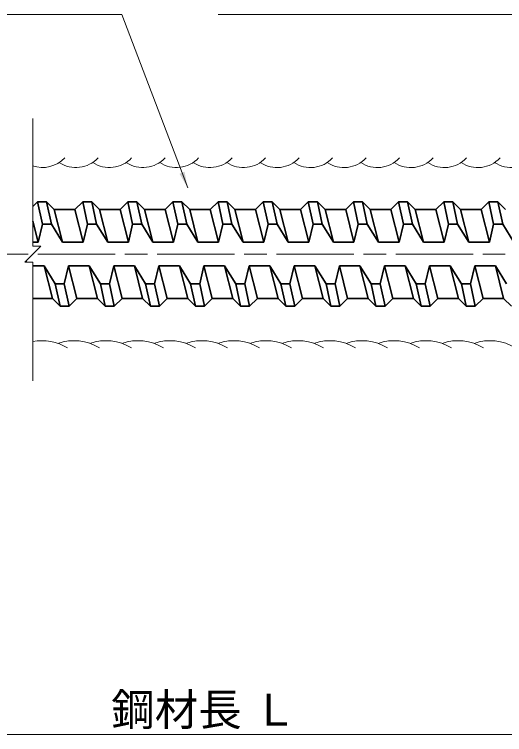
# Model space of a CAD drawing. Units: millimetres at full size, sheet at 1:2; details may follow other scales. Extents: x 1805 to 3487, y 895 to 2083.
# Drawn here: x 2611.4 to 2763.5, y 1607.2 to 1830.6 of the extents above; entities that cross this region are included whole.
import ezdxf
from ezdxf.enums import TextEntityAlignment as Align

# ---------------------------------------------------------------- set-up
doc = ezdxf.new("R2010")
doc.units = ezdxf.units.MM
doc.header["$LTSCALE"] = 2
doc.linetypes.add('CHAIN', pattern=[18.5, 12, -1.5, 3.5, -1.5])
for name, color, linetype, lineweight in [('1外形線', 7, 'Continuous', 35), ('2細い実線', 3, 'Continuous', 20), ('4中心線', 1, 'CHAIN', 15), ('6寸法線', 4, 'Continuous', 18)]:
    doc.layers.add(name, color=color, linetype=linetype, lineweight=lineweight)
doc.styles.add('ＭＳ Ｐゴシック', font='')
doc.styles.get('ＭＳ Ｐゴシック').set_extended_font_data('MS PGothic')

# ---------------------------------------------------------------- blocks, each defined once
blk = doc.blocks.new('filled_arrow')
at = {"color": 0, "linetype": 'Continuous', "lineweight": -2}
blk.add_solid([(7.5, 1.25), (0, 0), (7.5, -1.25)], dxfattribs=at)

msp = doc.modelspace()

# ---------------------------------------------------------------- linework, layer by layer
at = {"layer": '1外形線'}
for p, q in [((2618.618, 1772.513), (2617.134, 1771.028)), ((2618.618, 1772.513), (2621.418, 1772.513)), ((2618.618, 1772.513), (2620.12, 1765.562)), ((2621.418, 1772.513), (2623.818, 1770.113)), ((2621.418, 1772.513), (2622.92, 1765.562)), ((2632.618, 1772.513), (2630.218, 1770.113)), ((2632.618, 1772.513), (2634.12, 1765.562)), ((2632.618, 1772.513), (2635.418, 1772.513)), ((2635.418, 1772.513), (2636.92, 1765.562)), ((2635.418, 1772.513), (2637.818, 1770.113)), ((2646.618, 1772.513), (2644.218, 1770.113)), ((2646.618, 1772.513), (2648.12, 1765.562)), ((2646.618, 1772.513), (2649.418, 1772.513)), ((2649.418, 1772.513), (2650.92, 1765.562)), ((2649.418, 1772.513), (2651.818, 1770.113)), ((2660.618, 1772.513), (2658.218, 1770.113)), ((2660.618, 1772.513), (2663.418, 1772.513)), ((2660.618, 1772.513), (2662.12, 1765.562)), ((2663.418, 1772.513), (2665.818, 1770.113)), ((2663.418, 1772.513), (2664.92, 1765.562)), ((2674.618, 1772.513), (2672.218, 1770.113)), ((2674.618, 1772.513), (2677.418, 1772.513)), ((2674.618, 1772.513), (2676.12, 1765.562)), ((2677.418, 1772.513), (2679.818, 1770.113)), ((2677.418, 1772.513), (2678.92, 1765.562)), ((2688.618, 1772.513), (2686.218, 1770.113)), ((2688.618, 1772.513), (2691.418, 1772.513)), ((2688.618, 1772.513), (2690.12, 1765.562)), ((2691.418, 1772.513), (2693.818, 1770.113)), ((2691.418, 1772.513), (2692.92, 1765.562)), ((2702.618, 1772.513), (2700.218, 1770.113)), ((2702.618, 1772.513), (2705.418, 1772.513)), ((2702.618, 1772.513), (2704.12, 1765.562)), ((2705.418, 1772.513), (2707.818, 1770.113)), ((2705.418, 1772.513), (2706.92, 1765.562)), ((2716.618, 1772.513), (2714.218, 1770.113)), ((2716.618, 1772.513), (2719.418, 1772.513)), ((2716.618, 1772.513), (2718.12, 1765.562)), ((2719.418, 1772.513), (2721.818, 1770.113)), ((2719.418, 1772.513), (2720.92, 1765.562)), ((2730.618, 1772.513), (2728.218, 1770.113)), ((2730.618, 1772.513), (2733.418, 1772.513)), ((2730.618, 1772.513), (2732.12, 1765.562)), ((2733.418, 1772.513), (2735.818, 1770.113)), ((2733.418, 1772.513), (2734.92, 1765.562)), ((2744.618, 1772.513), (2742.218, 1770.113)), ((2744.618, 1772.513), (2747.418, 1772.513)), ((2744.618, 1772.513), (2746.12, 1765.562)), ((2747.418, 1772.513), (2749.818, 1770.113)), ((2747.418, 1772.513), (2748.92, 1765.562)), ((2758.618, 1772.513), (2756.218, 1770.113)), ((2758.618, 1772.513), (2761.418, 1772.513)), ((2758.618, 1772.513), (2760.12, 1765.562)), ((2761.418, 1772.513), (2763.818, 1770.113)), ((2761.418, 1772.513), (2762.92, 1765.562)), ((2623.818, 1770.113), (2630.218, 1770.113)), ((2623.818, 1770.113), (2626.385, 1759.994)), ((2630.218, 1770.113), (2632.785, 1759.994)), ((2637.818, 1770.113), (2640.385, 1759.994)), ((2637.818, 1770.113), (2644.218, 1770.113)), ((2644.218, 1770.113), (2646.785, 1759.994)), ((2651.818, 1770.113), (2658.218, 1770.113)), ((2651.818, 1770.113), (2654.385, 1759.994)), ((2658.218, 1770.113), (2660.785, 1759.994)), ((2665.818, 1770.113), (2672.218, 1770.113)), ((2665.818, 1770.113), (2668.385, 1759.994)), ((2672.218, 1770.113), (2674.785, 1759.994)), ((2679.818, 1770.113), (2686.218, 1770.113)), ((2679.818, 1770.113), (2682.385, 1759.994)), ((2686.218, 1770.113), (2688.785, 1759.994)), ((2693.818, 1770.113), (2700.218, 1770.113)), ((2693.818, 1770.113), (2696.385, 1759.994)), ((2700.218, 1770.113), (2702.785, 1759.994)), ((2707.818, 1770.113), (2714.218, 1770.113)), ((2707.818, 1770.113), (2710.385, 1759.994)), ((2714.218, 1770.113), (2716.785, 1759.994)), ((2721.818, 1770.113), (2728.218, 1770.113)), ((2721.818, 1770.113), (2724.385, 1759.994)), ((2728.218, 1770.113), (2730.785, 1759.994)), ((2735.818, 1770.113), (2742.218, 1770.113)), ((2735.818, 1770.113), (2738.385, 1759.994)), ((2742.218, 1770.113), (2744.785, 1759.994)), ((2749.818, 1770.113), (2756.218, 1770.113)), ((2749.818, 1770.113), (2752.385, 1759.994)), ((2756.218, 1770.113), (2758.785, 1759.994)), ((2617.134, 1766.504), (2618.785, 1759.994)), ((2620.12, 1765.562), (2618.785, 1759.994)), ((2620.12, 1765.562), (2622.92, 1765.562)), ((2622.92, 1765.562), (2626.385, 1759.994)), ((2634.12, 1765.562), (2632.785, 1759.994)), ((2634.12, 1765.562), (2636.92, 1765.562)), ((2636.92, 1765.562), (2640.385, 1759.994)), ((2648.12, 1765.562), (2646.785, 1759.994)), ((2648.12, 1765.562), (2650.92, 1765.562)), ((2650.92, 1765.562), (2654.385, 1759.994)), ((2662.12, 1765.562), (2660.785, 1759.994)), ((2662.12, 1765.562), (2664.92, 1765.562)), ((2664.92, 1765.562), (2668.385, 1759.994)), ((2676.12, 1765.562), (2674.785, 1759.994)), ((2676.12, 1765.562), (2678.92, 1765.562)), ((2678.92, 1765.562), (2682.385, 1759.994)), ((2690.12, 1765.562), (2688.785, 1759.994)), ((2690.12, 1765.562), (2692.92, 1765.562)), ((2692.92, 1765.562), (2696.385, 1759.994)), ((2704.12, 1765.562), (2702.785, 1759.994)), ((2704.12, 1765.562), (2706.92, 1765.562)), ((2706.92, 1765.562), (2710.385, 1759.994)), ((2718.12, 1765.562), (2716.785, 1759.994)), ((2718.12, 1765.562), (2720.92, 1765.562)), ((2720.92, 1765.562), (2724.385, 1759.994)), ((2732.12, 1765.562), (2730.785, 1759.994)), ((2732.12, 1765.562), (2734.92, 1765.562)), ((2734.92, 1765.562), (2738.385, 1759.994)), ((2746.12, 1765.562), (2744.785, 1759.994)), ((2746.12, 1765.562), (2748.92, 1765.562)), ((2748.92, 1765.562), (2752.385, 1759.994)), ((2760.12, 1765.562), (2758.785, 1759.994)), ((2760.12, 1765.562), (2762.92, 1765.562)), ((2762.92, 1765.562), (2766.385, 1759.994)), ((2617.133, 1759.994), (2618.785, 1759.994)), ((2626.385, 1759.994), (2632.785, 1759.994)), ((2640.385, 1759.994), (2646.785, 1759.994)), ((2654.385, 1759.994), (2660.785, 1759.994)), ((2668.385, 1759.994), (2674.785, 1759.994)), ((2682.385, 1759.994), (2688.785, 1759.994)), ((2696.385, 1759.994), (2702.785, 1759.994)), ((2710.385, 1759.994), (2716.785, 1759.994)), ((2724.385, 1759.994), (2730.785, 1759.994)), ((2738.385, 1759.994), (2744.785, 1759.994)), ((2752.385, 1759.994), (2758.785, 1759.994)), ((2615.137, 1753.744), (2615.098, 1754.21)), ((2617.133, 1752.632), (2620.652, 1752.632)), ((2620.652, 1752.632), (2623.218, 1742.513)), ((2624.117, 1747.064), (2620.652, 1752.632)), ((2626.917, 1747.064), (2628.252, 1752.632)), ((2628.252, 1752.632), (2634.652, 1752.632)), ((2628.252, 1752.632), (2630.818, 1742.513)), ((2634.652, 1752.632), (2637.218, 1742.513)), ((2638.117, 1747.064), (2634.652, 1752.632)), ((2640.917, 1747.064), (2642.252, 1752.632)), ((2642.252, 1752.632), (2648.652, 1752.632)), ((2642.252, 1752.632), (2644.818, 1742.513)), ((2648.652, 1752.632), (2651.218, 1742.513)), ((2652.117, 1747.064), (2648.652, 1752.632)), ((2654.917, 1747.064), (2656.252, 1752.632)), ((2656.252, 1752.632), (2662.652, 1752.632)), ((2656.252, 1752.632), (2658.818, 1742.513)), ((2662.652, 1752.632), (2665.218, 1742.513)), ((2666.117, 1747.064), (2662.652, 1752.632)), ((2668.917, 1747.064), (2670.252, 1752.632)), ((2670.252, 1752.632), (2676.652, 1752.632)), ((2670.252, 1752.632), (2672.818, 1742.513)), ((2676.652, 1752.632), (2679.218, 1742.513)), ((2680.117, 1747.064), (2676.652, 1752.632)), ((2682.917, 1747.064), (2684.252, 1752.632)), ((2684.252, 1752.632), (2690.652, 1752.632)), ((2684.252, 1752.632), (2686.818, 1742.513)), ((2690.652, 1752.632), (2693.218, 1742.513)), ((2694.117, 1747.064), (2690.652, 1752.632)), ((2696.917, 1747.064), (2698.252, 1752.632)), ((2698.252, 1752.632), (2704.652, 1752.632)), ((2698.252, 1752.632), (2700.818, 1742.513)), ((2708.117, 1747.064), (2704.652, 1752.632)), ((2704.652, 1752.632), (2707.218, 1742.513)), ((2710.917, 1747.064), (2712.252, 1752.632)), ((2712.252, 1752.632), (2718.652, 1752.632)), ((2712.252, 1752.632), (2714.818, 1742.513)), ((2718.652, 1752.632), (2721.218, 1742.513)), ((2722.117, 1747.064), (2718.652, 1752.632)), ((2724.917, 1747.064), (2726.252, 1752.632)), ((2726.252, 1752.632), (2732.652, 1752.632)), ((2726.252, 1752.632), (2728.818, 1742.513)), ((2732.652, 1752.632), (2735.218, 1742.513)), ((2736.117, 1747.064), (2732.652, 1752.632)), ((2738.917, 1747.064), (2740.252, 1752.632)), ((2740.252, 1752.632), (2746.652, 1752.632)), ((2740.252, 1752.632), (2742.818, 1742.513)), ((2746.652, 1752.632), (2749.218, 1742.513)), ((2750.117, 1747.064), (2746.652, 1752.632)), ((2752.917, 1747.064), (2754.252, 1752.632)), ((2754.252, 1752.632), (2760.652, 1752.632)), ((2754.252, 1752.632), (2756.818, 1742.513)), ((2760.652, 1752.632), (2763.218, 1742.513)), ((2764.117, 1747.064), (2760.652, 1752.632)), ((2624.117, 1747.064), (2625.618, 1740.113)), ((2624.117, 1747.064), (2626.917, 1747.064)), ((2626.917, 1747.064), (2628.418, 1740.113)), ((2638.117, 1747.064), (2639.618, 1740.113)), ((2638.117, 1747.064), (2640.917, 1747.064)), ((2640.917, 1747.064), (2642.418, 1740.113)), ((2652.117, 1747.064), (2653.618, 1740.113)), ((2652.117, 1747.064), (2654.917, 1747.064)), ((2654.917, 1747.064), (2656.418, 1740.113)), ((2666.117, 1747.064), (2667.618, 1740.113)), ((2666.117, 1747.064), (2668.917, 1747.064)), ((2668.917, 1747.064), (2670.418, 1740.113)), ((2680.117, 1747.064), (2681.618, 1740.113)), ((2680.117, 1747.064), (2682.917, 1747.064)), ((2682.917, 1747.064), (2684.418, 1740.113)), ((2694.117, 1747.064), (2695.618, 1740.113)), ((2694.117, 1747.064), (2696.917, 1747.064)), ((2696.917, 1747.064), (2698.418, 1740.113)), ((2708.117, 1747.064), (2710.917, 1747.064)), ((2708.117, 1747.064), (2709.618, 1740.113)), ((2710.917, 1747.064), (2712.418, 1740.113)), ((2722.117, 1747.064), (2723.618, 1740.113)), ((2722.117, 1747.064), (2724.917, 1747.064)), ((2724.917, 1747.064), (2726.418, 1740.113)), ((2736.117, 1747.064), (2737.618, 1740.113)), ((2736.117, 1747.064), (2738.917, 1747.064)), ((2738.917, 1747.064), (2740.418, 1740.113)), ((2750.117, 1747.064), (2751.618, 1740.113)), ((2750.117, 1747.064), (2752.917, 1747.064)), ((2752.917, 1747.064), (2754.418, 1740.113)), ((2617.133, 1742.513), (2623.218, 1742.513)), ((2625.618, 1740.113), (2623.218, 1742.513)), ((2628.418, 1740.113), (2630.818, 1742.513)), ((2630.818, 1742.513), (2637.218, 1742.513)), ((2639.618, 1740.113), (2637.218, 1742.513)), ((2642.418, 1740.113), (2644.818, 1742.513)), ((2644.818, 1742.513), (2651.218, 1742.513)), ((2653.618, 1740.113), (2651.218, 1742.513)), ((2656.418, 1740.113), (2658.818, 1742.513)), ((2658.818, 1742.513), (2665.218, 1742.513)), ((2667.618, 1740.113), (2665.218, 1742.513)), ((2670.418, 1740.113), (2672.818, 1742.513)), ((2672.818, 1742.513), (2679.218, 1742.513)), ((2681.618, 1740.113), (2679.218, 1742.513)), ((2684.418, 1740.113), (2686.818, 1742.513)), ((2686.818, 1742.513), (2693.218, 1742.513)), ((2695.618, 1740.113), (2693.218, 1742.513)), ((2698.418, 1740.113), (2700.818, 1742.513)), ((2700.818, 1742.513), (2707.218, 1742.513)), ((2709.618, 1740.113), (2707.218, 1742.513)), ((2712.418, 1740.113), (2714.818, 1742.513)), ((2714.818, 1742.513), (2721.218, 1742.513)), ((2723.618, 1740.113), (2721.218, 1742.513)), ((2726.418, 1740.113), (2728.818, 1742.513)), ((2728.818, 1742.513), (2735.218, 1742.513)), ((2737.618, 1740.113), (2735.218, 1742.513)), ((2740.418, 1740.113), (2742.818, 1742.513)), ((2742.818, 1742.513), (2749.218, 1742.513)), ((2751.618, 1740.113), (2749.218, 1742.513)), ((2754.418, 1740.113), (2756.818, 1742.513)), ((2756.818, 1742.513), (2763.218, 1742.513)), ((2765.618, 1740.113), (2763.218, 1742.513)), ((2625.618, 1740.113), (2628.418, 1740.113)), ((2639.618, 1740.113), (2642.418, 1740.113)), ((2653.618, 1740.113), (2656.418, 1740.113)), ((2667.618, 1740.113), (2670.418, 1740.113)), ((2681.618, 1740.113), (2684.418, 1740.113)), ((2695.618, 1740.113), (2698.418, 1740.113)), ((2709.618, 1740.113), (2712.418, 1740.113)), ((2723.618, 1740.113), (2726.418, 1740.113)), ((2737.618, 1740.113), (2740.418, 1740.113)), ((2751.618, 1740.113), (2754.418, 1740.113))]:
    msp.add_line(p, q, dxfattribs=at)
at = {"layer": '2細い実線'}
for p, q in [((2617.135, 1798.4), (2617.133, 1758.76)), ((2614.633, 1753.744), (2619.633, 1758.76)), ((2617.133, 1758.76), (2619.633, 1758.76)), ((2617.133, 1753.743), (2614.633, 1753.744)), ((2617.132, 1716.953), (2617.133, 1753.743))]:
    msp.add_line(p, q, dxfattribs=at)
for centre, radius, start, end in [((2620.166, 1792.503), 9.363, 250.70281, 317.16495), ((2630.556, 1792.502), 9.363, 236.29836, 317.16495), ((2640.946, 1792.502), 9.363, 236.29836, 317.16495), ((2651.336, 1792.501), 9.363, 236.29836, 317.16495), ((2661.726, 1792.501), 9.363, 236.29836, 317.16495), ((2672.116, 1792.5), 9.363, 236.29836, 317.16495), ((2682.506, 1792.5), 9.363, 236.29836, 317.16495), ((2692.896, 1792.499), 9.363, 236.29836, 317.16495), ((2703.286, 1792.499), 9.363, 236.29836, 317.16495), ((2713.676, 1792.498), 9.363, 236.29836, 317.16495), ((2724.066, 1792.498), 9.363, 236.29836, 317.16495), ((2734.456, 1792.497), 9.363, 236.29836, 317.16495), ((2744.846, 1792.497), 9.363, 236.29836, 317.16495), ((2755.236, 1792.496), 9.363, 236.29836, 317.16495), ((2765.626, 1792.497), 9.363, 236.29836, 317.16495), ((2619.976, 1714.479), 14.948, 58.00506, 100.96483), ((2629.907, 1714.479), 14.948, 58.00506, 109.39786), ((2639.837, 1714.48), 14.948, 58.00506, 109.39786), ((2649.767, 1714.48), 14.948, 58.00506, 109.39786), ((2659.697, 1714.479), 14.948, 58.00506, 109.39786), ((2669.628, 1714.48), 14.948, 58.00506, 109.39786), ((2679.557, 1714.479), 14.948, 58.00506, 109.39786), ((2689.488, 1714.48), 14.948, 58.00506, 109.39786), ((2699.418, 1714.479), 14.948, 58.00506, 109.39786), ((2709.347, 1714.479), 14.948, 58.00506, 109.39786), ((2719.278, 1714.479), 14.948, 58.00506, 109.39786), ((2729.208, 1714.478), 14.948, 58.00506, 109.39786), ((2739.138, 1714.478), 14.948, 58.00506, 109.39786), ((2749.068, 1714.478), 14.948, 58.00506, 109.39786), ((2758.998, 1714.478), 14.948, 58.00506, 109.39786)]:
    msp.add_arc(centre, radius, start, end, dxfattribs=at)
at = {"layer": '4中心線'}
msp.add_line((3382.741, 1756.266), (1945.018, 1756.266), dxfattribs=at)
at = {"layer": '6寸法線'}
msp.add_line((2019.045, 1607.224), (3327.018, 1607.224), dxfattribs=at)
for points in [[(2665.209, 1776.84), (2663.432, 1781.513), (2644.748, 1830.643), (2579.509, 1830.643)], [(2852.703, 1772.304), (2850.926, 1776.977), (2830.517, 1830.643), (2674.686, 1830.643)]]:
    msp.add_lwpolyline(points, dxfattribs=at)

# ---------------------------------------------------------------- block references
at = {"layer": '6寸法線', "xscale": 0.667, "yscale": 0.667, "rotation": 110.8}
msp.add_blockref('filled_arrow', (2665.209, 1776.84), dxfattribs=at)

# ---------------------------------------------------------------- texts
at = {"layer": '6寸法線', "style": 'ＭＳ Ｐゴシック'}
msp.add_text('鋼材長 Ｌ', height=9.897, dxfattribs=at).set_placement((2670.27, 1614.957), align=Align.MIDDLE_CENTER)

doc.saveas('drawing.dxf')
